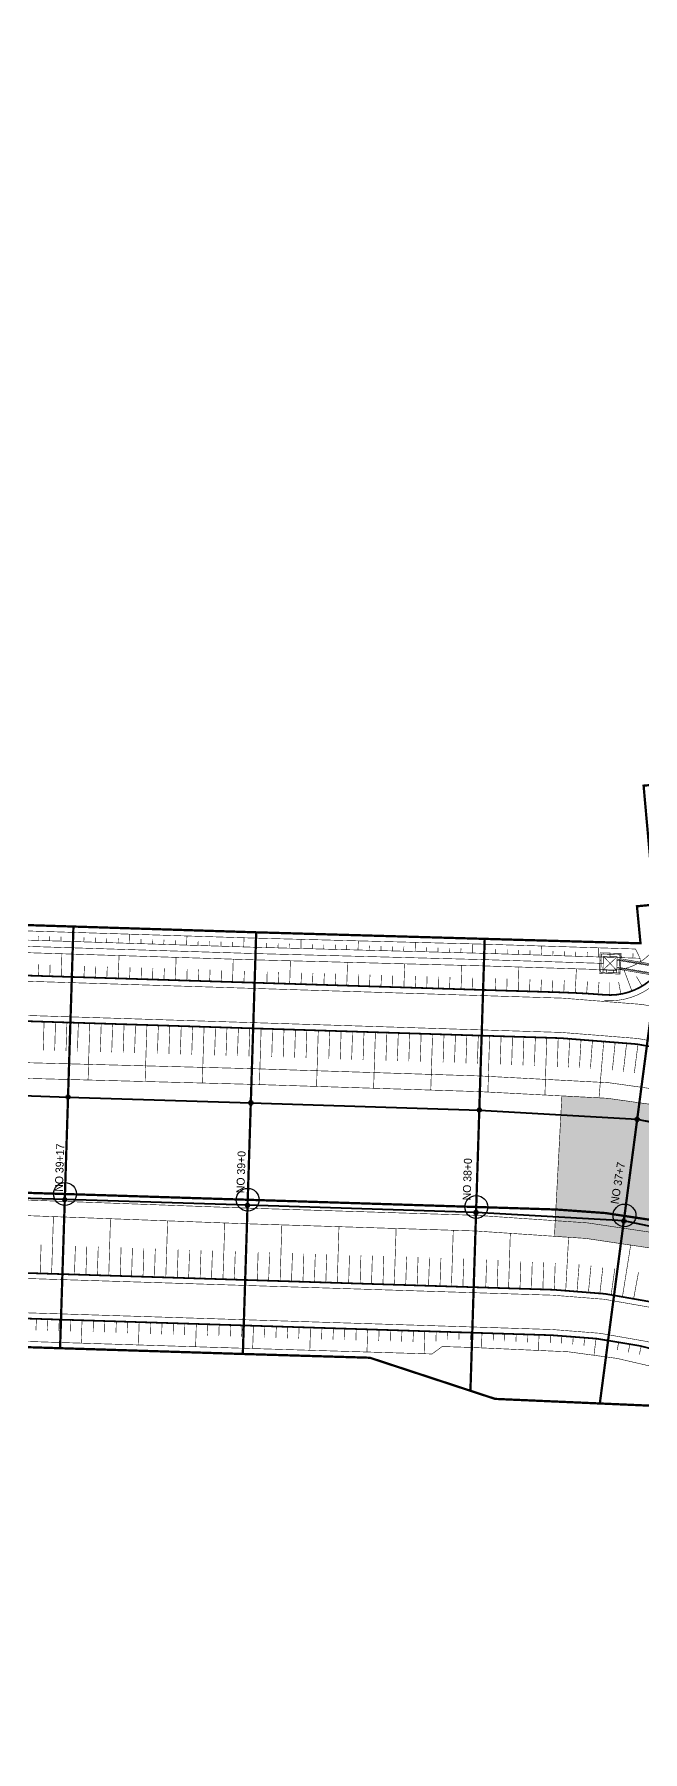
# Model space of a CAD drawing. Header units: millimetres. Extents: x -254 to 217267, y -7 to 401794.
# Drawn here: x 216994.3 to 217047.5, y 401469.6 to 401619.8 of the extents above; entities that cross this region are included whole.
import ezdxf
from ezdxf.enums import TextEntityAlignment as Align

# ---------------------------------------------------------------- set-up
doc = ezdxf.new("R2010")
doc.units = ezdxf.units.MM
doc.header["$PDMODE"] = 2
doc.header["$PDSIZE"] = 0.1
doc.linetypes.add('D_HIDDEN', pattern=[0.35, 0.2, -0.15])
for name, color, linetype in [('#측점', 1, 'Continuous'), ('#측점라인', 1, 'Continuous'), ('0-DEGN-제방상단', 1, 'Continuous'), ('0-DEGN-제방하단', 6, 'Continuous'), ('0-DEGN-하상보호공', 150, 'Continuous'), ('1-DEGN-배수계획', 4, 'Continuous'), ('1-블록기초 측점', 4, 'Continuous'), ('CC-DEGN-흄관', 3, 'Continuous'), ('CE-SLOP-FILL', 11, 'Continuous')]:
    doc.layers.add(name, color=color, linetype=linetype)
doc.layers.add('0-DEGN-포장선', color=254, linetype='Continuous', true_color=0xccc5e2)
doc.styles.get("Standard").update_dxf_attribs({"font": ''})
doc.styles.get('Standard').set_extended_font_data('Dotum')
doc.linetypes.add('H-DICHU00R', pattern='A,1.1,[32,kosdic.shx,S=0.1,R=0,X=0,Y=0],-0.466667,["U",Standard,S=0.2,R=180,X=0,Y=0.1],-0.083333', length=1.65)

# ---------------------------------------------------------------- blocks, each defined once
blk = doc.blocks.new('lblock')
at = {"color": 3, "lineweight": 100}
for p, q in [((-1.24, 0.24), (-1.39, 0.24)), ((-1.24, 0.39), (-1.24, 0.09))]:
    blk.add_line(p, q, dxfattribs=at)
blk.add_circle((-1.24, 0.24), 0.15, dxfattribs=at)
blk = doc.blocks.new('leftblock')
at = {"lineweight": 100}
blk.add_blockref('lblock', (1.24, -0.24), dxfattribs=at)
blk = doc.blocks.new('rightblock')
at = {"color": 30, "lineweight": 100, "true_color": 0xf8991e}
for p, q in [((0, 0.15), (0, -0.15)), ((0, 0), (0.15, 0))]:
    blk.add_line(p, q, dxfattribs=at)
blk.add_circle((0, 0), 0.15, dxfattribs=at)

msp = doc.modelspace()

# ---------------------------------------------------------------- hatches: boundary and pattern name
at = {"layer": '0-DEGN-하상보호공', "linetype": 'Continuous'}
h = msp.add_hatch(dxfattribs=at)
h.set_pattern_fill('HONEY', color=256, scale=5)
h.set_pattern_definition([(0, (0, 0), (0.9375, 0.54126587737), [0.625, -1.25]), (120, (0, 0), (-0.9375, 0.54126587737), [0.625, -1.25]), (60, (0, 0), (3e-16, 1.0825317547), [-1.25, 0.625])])
h.paths.add_polyline_path([(217039.78, 401514.67), (217040.43, 401526.96), (217044.41, 401526.75), (217049.96, 401525.97), (217055.44, 401524.81), (217061.02, 401522.89), (217066.45, 401520.57), (217071.65, 401517.75), (217076.58, 401514.48), (217080.74, 401510.32), (217084.75, 401506.05), (217088.31, 401501.37), (217091.37, 401496.52), (217094.28, 401491.54), (217096.73, 401486.32), (217098.69, 401480.9), (217100.25, 401475.36), (217101.44, 401469.62), (217091.73, 401468.46), (217091.45, 401473.47), (217090.08, 401478.93), (217088.07, 401484.18), (217086.18, 401488.04), (217083.98, 401491.73), (217080.81, 401495.18), (217077.17, 401498.41), (217073.39, 401501.7), (217069.48, 401504.8), (217065.97, 401507.17), (217062.27, 401509.24), (217057.35, 401511.45), (217052.2, 401513.05), (217042.52, 401514.49)])

# ---------------------------------------------------------------- linework, layer by layer
at = {"layer": '#측점라인', "color": 2, "linetype": 'Continuous', "lineweight": 30, "const_width": 0.2, "flags": 128}
for points in [[(216993.72, 401541.9), (217013.69, 401541.27), (217045.78, 401540.35), (217047.31, 401540.31), (217047, 401543.55), (217048.51, 401543.69), (217047.58, 401554.1), (217054.27, 401554.7), (217055.54, 401547.14), (217055.99, 401540.85), (217071.22, 401534.92), (217082.48, 401528.83), (217090.62, 401522.32), (217096.33, 401516.59), (217099.6, 401513.31), (217100.43, 401512.47), (217105.07, 401504.33), (217111.71, 401489.35), (217116.5, 401478.52), (217115.42, 401469.27)], [(217050.9, 401554.4), (217043.75, 401500.05)], [(216997.7, 401541.77), (216996.53, 401504.89)], [(217012.52, 401504.38), (217013.69, 401541.27)], [(217032.43, 401501.15), (217033.68, 401540.7)], [(217032.94, 401517.24), (216992.96, 401518.5)], [(217080.65, 401454.63), (217075.12, 401469.89), (217072.08, 401476.53), (217070.33, 401477.9), (217068.25, 401478.32), (217061.73, 401478.23), (217061.62, 401480.52), (217059.2, 401480.33), (217058.87, 401484.41), (217061.42, 401484.58), (217061.28, 401487.43), (217063.3, 401487.67), (217062.79, 401491.88), (217053.54, 401499.62), (217034.59, 401500.45), (217023.63, 401504.05), (217012.52, 401504.38), (216992.52, 401505.01)]]:
    msp.add_lwpolyline(points, dxfattribs=at)
msp.add_lwpolyline([(217052.76, 401515.07, 0.059324), (217039.9, 401517.02), (217032.94, 401517.24)], format="xyb", dxfattribs=at)
at = {"layer": '#측점라인', "color": 2, "linetype": 'Continuous', "lineweight": 30}
for centre in [(216996.96, 401518.38), (217012.95, 401517.87), (217032.94, 401517.24), (217045.91, 401516.5)]:
    msp.add_circle(centre, 1, dxfattribs=at)
at = {"lineweight": 40}
for points in [[(216993.23, 401526.98), (216997.23, 401526.86), (217013.22, 401526.35), (217033.21, 401525.72), (217047.02, 401524.91), (217055.01, 401523.25), (217075.68, 401513.26), (217090.05, 401495.66), (217091.78, 401492.87), (217092.93, 401490.78)], [(217087.87, 401488.17), (217086.86, 401490.09), (217084.88, 401492.32), (217070.38, 401506.02), (217052.63, 401514.61), (217045.85, 401516.02), (217032.92, 401516.76), (217012.93, 401517.39), (216996.94, 401517.9), (216992.94, 401518.02)]]:
    msp.add_lwpolyline(points, dxfattribs=at)
msp.add_arc((217036.06, 401456.88), 68.9, 49.7301, 80.8506)
at = {"layer": '0-DEGN-제방상단', "color": 3, "linetype": 'Continuous', "const_width": 0.15}
for points in [[(216875.19, 401699.81, 0.534579), (216870.68, 401691.85), (216873, 401687.25, 0.071944), (216894.44, 401655.45), (216947.57, 401596.91, -0.092973), (216971.91, 401557.34), (216974.35, 401550.98, 0.301969), (216993.3, 401537.5), (217040.5, 401536.01, -0.012453), (217044.18, 401535.8, 0.460428), (217050.11, 401541.69), (217049.86, 401545.11), (217049.07, 401554.24)], [(217116.71, 401392.56), (217115.88, 401393.55, -0.210591), (217111.29, 401409.01), (217111.41, 401409.92, 0.061603), (217111.52, 401438.15), (217107.66, 401470.37, 0.370717), (217040.37, 401532.01), (216993.17, 401533.51, -0.301969), (216970.62, 401549.54), (216968.18, 401555.91, 0.092973), (216944.61, 401594.22), (216891.48, 401652.76, -0.071883), (216869.41, 401685.49), (216864.7, 401694.83, 0.296181), (216859.58, 401697.84), (216857.33, 401697.6)], [(216964.9, 401505.26, -0.68193), (216972.33, 401512.31, 0.10193), (216992.35, 401507.52), (217039.55, 401506.02, -0.178944), (217067.83, 401494.54, -0.637223), (217064.84, 401485.03), (217061.42, 401484.57)]]:
    msp.add_lwpolyline(points, format="xyb", dxfattribs=at)
at = {"layer": '0-DEGN-제방상단', "color": 3, "ltscale": 0.1, "const_width": 0.15}
msp.add_lwpolyline([(217087.17, 401393.73, -0.057052), (217086.62, 401391.52), (217082.65, 401380.8, 0.050522), (217081.64, 401376.9), (217079.14, 401360.7, 0.045495), (217078.91, 401357.07), (217080.04, 401318.13), (217078.91, 401357.07, -0.045495), (217079.14, 401360.7), (217081.64, 401376.9, -0.050522), (217082.65, 401380.8), (217086.62, 401391.52, 0.057052), (217087.17, 401393.73), (217089.59, 401412.68, 0.061603), (217089.68, 401435.51), (217085.82, 401467.73, 0.370717), (217039.68, 401510), (216992.47, 401511.5, -0.301969), (216950.07, 401541.65), (216947.63, 401548.01, 0.092973), (216928.31, 401579.42), (216875.19, 401637.95, -0.071883), (216849.6, 401675.9), (216840.03, 401695.54)], format="xyb", dxfattribs=at)
at = {"layer": '0-DEGN-제방하단', "linetype": 'Continuous', "lineweight": 30, "const_width": 0.05}
for points in [[(217047.3, 401538.68), (217047.27, 401539), (217033.64, 401539.43), (217013.65, 401539.96), (216993.66, 401540.59), (216991.33, 401540.79), (216989.04, 401541.28), (216986.84, 401542.07), (216984.76, 401543.14), (216982.95, 401544.38), (216981.31, 401545.83), (216979.86, 401547.47), (216978.54, 401549.2), (216971.76, 401565.23), (216960.63, 401585.22), (216946.05, 401603.05), (216933.67, 401617.5)], [(217047.27, 401539), (217046.87, 401539.81), (217040.63, 401540.01), (217033.67, 401540.23), (217013.67, 401540.76), (216993.68, 401541.39), (216991.45, 401541.58), (216989.26, 401542.05), (216987.15, 401542.81), (216985.15, 401543.83), (216983.43, 401545.02), (216981.87, 401546.4), (216980.5, 401547.98), (216979.3, 401549.68), (216972.49, 401565.57), (216961.39, 401585.7), (216946.89, 401603.76), (216937.52, 401614.32), (216935.88, 401614.92)], [(216993.35, 401529.87), (217013.31, 401529.34), (217033.32, 401528.7), (217044.55, 401528.11), (217050.2, 401527.32), (217055.81, 401526.13), (217061.52, 401524.17), (217067.05, 401521.8), (217072.36, 401518.93), (217077.45, 401515.55), (217081.73, 401511.27), (217085.8, 401506.94), (217089.44, 401502.15), (217092.54, 401497.23), (217095.5, 401492.18), (217098, 401486.85), (217100, 401481.32), (217101.58, 401475.69), (217105.83, 401455.17)], [(217092.56, 401453.52), (217091.45, 401473.47), (217090.08, 401478.93), (217088.07, 401484.18), (217086.18, 401488.04), (217083.98, 401491.73), (217080.81, 401495.18), (217077.17, 401498.41), (217073.39, 401501.7), (217069.48, 401504.8), (217065.97, 401507.17), (217062.27, 401509.24), (217057.35, 401511.45), (217052.2, 401513.05), (217042.52, 401514.49), (217032.87, 401515.14), (217012.88, 401515.77), (216992.9, 401516.51)], [(217093.93, 401453.63), (217092.81, 401473.68), (217091.39, 401479.35), (217089.33, 401484.73), (217087.38, 401488.69), (217085.09, 401492.56), (217081.77, 401496.16), (217078.08, 401499.44), (217074.27, 401502.75), (217070.29, 401505.91), (217066.69, 401508.33), (217062.89, 401510.47), (217057.84, 401512.73), (217052.51, 401514.39), (217042.66, 401515.85), (217032.94, 401516.51), (217012.93, 401517.14), (216992.98, 401517.87)]]:
    msp.add_lwpolyline(points, dxfattribs=at)
for points in [[(217049.07, 401554.24), (217048.07, 401554.13), (217048.75, 401546.55), (217049.21, 401541.39, -0.332719), (217045.09, 401537.97), (217033.61, 401538.33), (217013.61, 401538.86), (216993.62, 401539.49)], [(217061.44, 401484.07), (217061.42, 401484.57), (217061.84, 401486.95), (217064.54, 401487.31, 0.267563), (217067.07, 401489.26, 0.1383), (217067.69, 401491.53, 0.175537), (217067.02, 401493.71), (217065.34, 401495.24), (217063.51, 401496.65), (217060.23, 401498.67), (217056.76, 401500.42), (217053.16, 401501.87), (217049.44, 401503.02), (217045.27, 401503.99), (217041, 401504.57), (217032.55, 401504.95), (217029.96, 401505.03), (217029.07, 401504.38), (217012.54, 401504.88), (216992.55, 401505.51)]]:
    msp.add_lwpolyline(points, format="xyb", dxfattribs=at)
at = {"layer": '0-DEGN-제방하단', "linetype": 'Continuous', "lineweight": 30, "ltscale": 3, "const_width": 0.05}
msp.add_lwpolyline([(216993.28, 401528.5), (217013.27, 401527.97), (217033.26, 401527.33), (217044.41, 401526.75), (217049.96, 401525.97), (217055.44, 401524.81), (217061.02, 401522.89), (217066.45, 401520.57), (217071.65, 401517.75), (217076.58, 401514.48), (217080.74, 401510.32), (217084.75, 401506.05), (217088.31, 401501.37), (217091.37, 401496.52), (217094.28, 401491.54), (217096.73, 401486.32), (217098.69, 401480.9), (217100.25, 401475.36), (217104.47, 401454.94)], dxfattribs=at)
at = {"layer": '0-DEGN-포장선', "const_width": 0.05, "flags": 128}
for points in [[(217152.2, 401364.48, -0.298866), (217127.51, 401378.91), (217126.12, 401381.51, 0.053561), (217123.67, 401385.14), (217116.26, 401393.87, -0.210591), (217111.79, 401408.95), (217111.91, 401409.85, 0.061603), (217112.02, 401438.2), (217108.16, 401470.42, 0.370717), (217040.39, 401532.51), (216993.18, 401534.01, -0.301969), (216971.08, 401549.72), (216968.64, 401556.09, 0.092973), (216944.98, 401594.56), (216891.85, 401653.1, -0.071891), (216869.86, 401685.71), (216863.25, 401698.84)], [(217152.2, 401364.48), (217143.67, 401368.59, -0.201789), (217130.16, 401380.32), (217128.77, 401382.92, 0.053561), (217125.95, 401387.08), (217118.55, 401395.81, -0.210591), (217114.77, 401408.57), (217114.88, 401409.47, 0.061603), (217115, 401438.56), (217111.14, 401470.78, 0.370717), (217040.49, 401535.51), (216993.28, 401537, -0.301969), (216973.88, 401550.8), (216971.44, 401557.16, 0.092973), (216947.2, 401596.57), (216894.07, 401655.11, -0.071936), (216872.55, 401687.03), (216866.41, 401699.23)], [(217058.32, 401532.73, -0.311226), (217053.99, 401537.98), (217052.56, 401554.54), (217049.57, 401554.28), (217050.36, 401545.15), (217050.61, 401541.73, -0.460428), (217044.14, 401535.3)], [(217079.53, 401318.34), (217078.41, 401357.08, -0.045495), (217078.65, 401360.79), (217081.14, 401376.99, -0.050522), (217082.18, 401380.99), (217086.16, 401391.71, 0.057052), (217086.67, 401393.81), (217089.09, 401412.76, 0.061603), (217089.18, 401435.47), (217085.32, 401467.69, 0.370717), (217039.66, 401509.52), (216992.46, 401511.02, -0.295673), (216950.01, 401540.47, -0.295673)], [(217076.5, 401319.33), (217075.42, 401356.99, -0.045495), (217075.68, 401361.25), (217078.18, 401377.45, -0.050522), (217079.37, 401382.04), (217083.34, 401392.76, 0.057052), (217083.7, 401394.19), (217086.12, 401413.14, 0.061603), (217086.2, 401435.11), (217082.35, 401467.34, 0.370717), (217039.57, 401506.52), (216992.36, 401508.02, -0.220096), (216954.46, 401527.03, -0.220096)]]:
    msp.add_lwpolyline(points, format="xyb", dxfattribs=at)
at = {"layer": '0-DEGN-하상보호공', "linetype": 'Continuous', "const_width": 0.05}
msp.add_lwpolyline([(217052.2, 401513.05), (217042.52, 401514.49), (217039.78, 401514.67), (217040.43, 401526.96), (217044.41, 401526.75), (217049.96, 401525.97)], dxfattribs=at)
msp.add_lwpolyline([(217052.2, 401513.05), (217042.52, 401514.49), (217039.78, 401514.67), (217040.43, 401526.96), (217044.41, 401526.75), (217049.96, 401525.97)], dxfattribs=at)
at = {"layer": '1-DEGN-배수계획', "linetype": 'H-DICHU00R', "const_width": 0.05, "flags": 128}
msp.add_lwpolyline([(217044.05, 401538.55), (217033.62, 401538.88), (217013.63, 401539.41), (216993.66, 401540.04), (216991.24, 401540.25), (216988.9, 401540.75), (216986.64, 401541.56), (216984.51, 401542.65), (216982.64, 401543.93), (216980.94, 401545.42), (216979.43, 401547.12), (216978.09, 401548.9), (216971.27, 401564.99), (216960.16, 401584.93), (216945.62, 401602.7), (216936.35, 401613.23)], dxfattribs=at)
at = {"layer": '1-DEGN-배수계획', "linetype": 'D_HIDDEN', "const_width": 0.05}
msp.add_lwpolyline([(217043.72, 401537.68), (217043.78, 401539.48), (217045.58, 401539.42), (217045.52, 401537.62)], close=True, dxfattribs=at)
at = {"layer": '1-DEGN-배수계획', "const_width": 0.05}
for points in [[(217043.83, 401537.77), (217043.88, 401539.37), (217045.48, 401539.32), (217045.43, 401537.72)], [(217044.03, 401537.97), (217044.07, 401539.17), (217045.27, 401539.13), (217045.23, 401537.93)]]:
    msp.add_lwpolyline(points, close=True, dxfattribs=at)
for points in [[(217044.03, 401537.97), (217045.27, 401539.13)], [(217044.07, 401539.17), (217045.23, 401537.93)], [(217044.03, 401537.97), (217044.03, 401537.77)], [(217044.33, 401537.96), (217044.33, 401537.76)], [(217044.93, 401537.94), (217044.93, 401537.74)], [(217045.23, 401537.93), (217045.23, 401537.73)]]:
    msp.add_lwpolyline(points, dxfattribs=at)
at = {"layer": '1-블록기초 측점', "extrusion": (0, 0, -1)}
for p in [(216997.23, 401526.86), (217013.22, 401526.35), (217033.21, 401525.72), (216996.94, 401517.88), (217012.93, 401517.39), (217032.92, 401516.76)]:
    msp.add_point(p, dxfattribs=at)
at = {"layer": '1-블록기초 측점'}
for p in [(217047.02, 401524.91), (217045.85, 401516.02)]:
    msp.add_point(p, dxfattribs=at)
at = {"layer": 'CC-DEGN-흄관', "linetype": 'D_HIDDEN', "ltscale": 0.2, "const_width": 0.05}
for points in [[(217057.4, 401536.19), (217045.24, 401538.23)], [(217057.58, 401536.77), (217045.26, 401538.83)]]:
    msp.add_lwpolyline(points, dxfattribs=at)
at = {"layer": 'CC-DEGN-흄관', "ltscale": 0.5, "const_width": 0.05}
for points in [[(217057.38, 401536.12), (217045.24, 401538.16)], [(217057.6, 401536.83), (217045.26, 401538.9)], [(217057.15, 401536.06), (217045.53, 401538.01)], [(217057.43, 401536.96), (217045.57, 401538.95)]]:
    msp.add_lwpolyline(points, dxfattribs=at)
at = {"layer": 'CE-SLOP-FILL', "linetype": 'Continuous', "const_width": 0.05}
for points in [[(216994.61, 401540.56), (216994.62, 401540.96)], [(216995.61, 401540.53), (216995.62, 401540.93)], [(216996.61, 401540.5), (216996.62, 401540.9)], [(216997.61, 401540.47), (216997.63, 401541.27)], [(216998.61, 401540.44), (216998.62, 401540.84)], [(216999.61, 401540.41), (216999.62, 401540.81)], [(217000.61, 401540.37), (217000.62, 401540.77)], [(217001.61, 401540.34), (217001.62, 401540.74)], [(217002.6, 401540.31), (217002.63, 401541.11)], [(217003.6, 401540.28), (217003.62, 401540.68)], [(217004.6, 401540.25), (217004.62, 401540.65)], [(217005.6, 401540.22), (217005.62, 401540.62)], [(217006.6, 401540.18), (217006.62, 401540.58)], [(217007.6, 401540.15), (217007.63, 401540.95)], [(217008.6, 401540.12), (217008.61, 401540.52)], [(217012.6, 401539.99), (217012.62, 401540.79)], [(217017.6, 401539.86), (217017.62, 401540.66)], [(217022.6, 401539.72), (217022.62, 401540.52)], [(216996.63, 401537.4), (216996.69, 401539.4)], [(217001.62, 401537.24), (217001.69, 401539.24)], [(217006.62, 401537.08), (217006.68, 401539.08)], [(217009.6, 401540.09), (217009.61, 401540.49)], [(217010.6, 401540.06), (217010.61, 401540.46)], [(217011.6, 401540.03), (217011.61, 401540.43)], [(217013.6, 401539.96), (217013.61, 401540.36)], [(217014.6, 401539.94), (217014.61, 401540.34)], [(217015.6, 401539.91), (217015.61, 401540.31)], [(217016.6, 401539.88), (217016.61, 401540.28)], [(217018.6, 401539.83), (217018.61, 401540.23)], [(217019.6, 401539.8), (217019.61, 401540.2)], [(217020.6, 401539.78), (217020.61, 401540.18)], [(217021.6, 401539.75), (217021.61, 401540.15)], [(217023.6, 401539.7), (217023.61, 401540.1)], [(217024.6, 401539.67), (217024.61, 401540.07)], [(217025.59, 401539.64), (217025.61, 401540.04)], [(217026.59, 401539.62), (217026.61, 401540.02)], [(217027.59, 401539.59), (217027.62, 401540.39)], [(217028.59, 401539.56), (217028.6, 401539.96)], [(217029.59, 401539.54), (217029.6, 401539.94)], [(217030.59, 401539.51), (217030.6, 401539.91)], [(217031.59, 401539.48), (217031.6, 401539.88)], [(217032.59, 401539.46), (217032.61, 401540.26)], [(217033.59, 401539.43), (217033.6, 401539.83)], [(217034.64, 401539.4), (217034.65, 401539.8)], [(217035.64, 401539.37), (217035.65, 401539.76)], [(217036.64, 401539.33), (217036.65, 401539.73)], [(217037.64, 401539.3), (217037.65, 401539.7)], [(217038.64, 401539.27), (217038.66, 401540.07)], [(217039.64, 401539.24), (217039.65, 401539.64)], [(217040.64, 401539.21), (217040.65, 401539.61)], [(217041.64, 401539.18), (217041.65, 401539.58)], [(217042.64, 401539.14), (217042.65, 401539.54)], [(217043.64, 401539.11), (217043.66, 401539.91)], [(217044.64, 401539.08), (217044.65, 401539.48)], [(217045.64, 401539.05), (217045.65, 401539.45)], [(217046.64, 401539.02), (217046.65, 401539.42)], [(216994.63, 401537.46), (216994.66, 401538.46)], [(216995.63, 401537.43), (216995.66, 401538.43)], [(216997.62, 401537.37), (216997.66, 401538.37)], [(216998.62, 401537.34), (216998.66, 401538.33)], [(216999.62, 401537.3), (216999.66, 401538.3)], [(217000.62, 401537.27), (217000.66, 401538.27)], [(217002.62, 401537.21), (217002.65, 401538.21)], [(217003.62, 401537.18), (217003.65, 401538.18)], [(217004.62, 401537.15), (217004.65, 401538.14)], [(217005.62, 401537.11), (217005.65, 401538.11)], [(217007.62, 401537.05), (217007.65, 401538.05)], [(217008.62, 401537.02), (217008.65, 401538.02)], [(217009.62, 401536.99), (217009.65, 401537.99)], [(217010.62, 401536.96), (217010.65, 401537.95)], [(217011.62, 401536.92), (217011.68, 401538.92)], [(217012.62, 401536.89), (217012.65, 401537.89)], [(217013.62, 401536.86), (217013.65, 401537.86)], [(217014.62, 401536.83), (217014.65, 401537.83)], [(217015.62, 401536.8), (217015.65, 401537.8)], [(217016.62, 401536.77), (217016.68, 401538.78)], [(217017.61, 401536.73), (217017.65, 401537.74)], [(217018.61, 401536.7), (217018.65, 401537.71)], [(217019.61, 401536.67), (217019.65, 401537.69)], [(217020.61, 401536.64), (217020.65, 401537.66)], [(217021.61, 401536.61), (217021.68, 401538.65)], [(217022.61, 401536.58), (217022.64, 401537.6)], [(217023.61, 401536.54), (217023.64, 401537.57)], [(217024.61, 401536.51), (217024.64, 401537.54)], [(217025.61, 401536.48), (217025.64, 401537.51)], [(217026.61, 401536.45), (217026.68, 401538.51)], [(217031.61, 401536.29), (217031.67, 401538.38)], [(217036.61, 401536.13), (217036.67, 401538.23)], [(217041.6, 401535.97), (217041.7, 401538.07)], [(217046.56, 401536.13), (217045.83, 401538.07)], [(217027.61, 401536.42), (217027.64, 401537.45)], [(217028.61, 401536.39), (217028.64, 401537.42)], [(217029.61, 401536.35), (217029.64, 401537.39)], [(217030.61, 401536.32), (217030.64, 401537.37)], [(217032.61, 401536.26), (217032.64, 401537.31)], [(217033.61, 401536.23), (217033.64, 401537.28)], [(217034.61, 401536.2), (217034.64, 401537.25)], [(217035.61, 401536.16), (217035.64, 401537.21)], [(217037.6, 401536.1), (217037.64, 401537.15)], [(217038.6, 401536.07), (217038.64, 401537.12)], [(217039.6, 401536.04), (217039.64, 401537.09)], [(217040.6, 401536.01), (217040.64, 401537.06)], [(217042.6, 401535.91), (217042.67, 401536.98)], [(217043.6, 401535.85), (217043.68, 401536.93)], [(217044.6, 401535.78), (217044.6, 401536.88)], [(217045.59, 401535.87), (217045.4, 401536.92)], [(217047.45, 401536.57), (217046.95, 401537.41)], [(216995.13, 401533.44), (216995.06, 401530.95)], [(216996.13, 401533.41), (216996.06, 401530.92)], [(216997.13, 401533.38), (216997.05, 401530.89)], [(216998.13, 401533.35), (216998.05, 401530.86)], [(216999.13, 401533.32), (216998.98, 401528.35)], [(217000.13, 401533.29), (217000.05, 401530.8)], [(217001.13, 401533.25), (217001.05, 401530.77)], [(217002.13, 401533.22), (217002.05, 401530.75)], [(217003.13, 401533.19), (217003.05, 401530.72)], [(217004.13, 401533.16), (217003.97, 401528.21)], [(217005.13, 401533.13), (217005.05, 401530.66)], [(217006.13, 401533.1), (217006.05, 401530.63)], [(217007.13, 401533.06), (217007.05, 401530.6)], [(217008.13, 401533.03), (217008.05, 401530.57)], [(217009.13, 401533), (217008.97, 401528.08)], [(217010.13, 401532.97), (217010.05, 401530.51)], [(217011.13, 401532.94), (217011.05, 401530.48)], [(217012.13, 401532.91), (217012.05, 401530.45)], [(217013.13, 401532.87), (217013.05, 401530.42)], [(217014.12, 401532.84), (217013.97, 401527.94)], [(217015.12, 401532.81), (217015.05, 401530.36)], [(217016.12, 401532.78), (217016.05, 401530.33)], [(217017.12, 401532.75), (217017.05, 401530.3)], [(217018.12, 401532.72), (217018.05, 401530.27)], [(217019.12, 401532.68), (217018.97, 401527.79)], [(217020.12, 401532.65), (217020.04, 401530.2)], [(217021.12, 401532.62), (217021.04, 401530.17)], [(217022.12, 401532.59), (217022.04, 401530.14)], [(217023.12, 401532.56), (217023.04, 401530.11)], [(217024.12, 401532.53), (217023.96, 401527.63)], [(217025.12, 401532.49), (217025.04, 401530.05)], [(217026.12, 401532.46), (217026.04, 401530.01)], [(217027.12, 401532.43), (217027.04, 401529.98)], [(217028.12, 401532.4), (217028.04, 401529.95)], [(217029.12, 401532.37), (217028.96, 401527.47)], [(217030.12, 401532.34), (217030.04, 401529.89)], [(217031.12, 401532.3), (217031.04, 401529.86)], [(217032.12, 401532.27), (217032.04, 401529.82)], [(217033.12, 401532.24), (217033.04, 401529.79)], [(217034.11, 401532.21), (217033.96, 401527.3)], [(217035.11, 401532.18), (217035.04, 401529.71)], [(217036.11, 401532.15), (217036.04, 401529.67)], [(217037.11, 401532.12), (217037.03, 401529.63)], [(217038.11, 401532.08), (217038.03, 401529.58)], [(217039.11, 401532.05), (217038.95, 401527.03)], [(217040.11, 401532.02), (217040.03, 401529.5)], [(217041.11, 401531.98), (217041, 401529.46)], [(217042.11, 401531.94), (217041.97, 401529.41)], [(217043.11, 401531.87), (217042.93, 401529.35)], [(217044.1, 401531.79), (217043.68, 401526.78)], [(217045.1, 401531.7), (217044.85, 401529.21)], [(217046.1, 401531.6), (217045.81, 401529.09)], [(217047.09, 401531.48), (217046.77, 401528.97)], [(216995.79, 401511.41), (216995.95, 401516.39)], [(217000.79, 401511.25), (217000.94, 401516.21)], [(217005.78, 401511.1), (217005.94, 401516.03)], [(217010.78, 401510.94), (217010.94, 401515.84)], [(217015.78, 401510.78), (217015.93, 401515.68)], [(217020.78, 401510.62), (217020.93, 401515.52)], [(217025.77, 401510.46), (217025.93, 401515.36)], [(217030.77, 401510.3), (217030.93, 401515.2)], [(216994.79, 401511.44), (216994.87, 401513.94)], [(216996.79, 401511.38), (216996.87, 401513.87)], [(216997.79, 401511.35), (216997.87, 401513.83)], [(216998.79, 401511.32), (216998.87, 401513.8)], [(216999.79, 401511.29), (216999.87, 401513.77)], [(217001.79, 401511.22), (217001.87, 401513.7)], [(217002.79, 401511.19), (217002.86, 401513.66)], [(217003.79, 401511.16), (217003.86, 401513.63)], [(217004.79, 401511.13), (217004.86, 401513.6)], [(217006.78, 401511.06), (217006.86, 401513.53)], [(217007.78, 401511.03), (217007.86, 401513.49)], [(217035.77, 401510.15), (217035.92, 401514.93)], [(217040.77, 401509.98), (217041.02, 401514.59)], [(217045.74, 401509.45), (217046.45, 401513.9)], [(217008.78, 401511), (217008.86, 401513.46)], [(217009.78, 401510.97), (217009.86, 401513.43)], [(217011.78, 401510.91), (217011.86, 401513.36)], [(217012.78, 401510.87), (217012.86, 401513.32)], [(217013.78, 401510.84), (217013.86, 401513.29)], [(217014.78, 401510.81), (217014.86, 401513.26)], [(217016.78, 401510.75), (217016.86, 401513.2)], [(217017.78, 401510.72), (217017.86, 401513.16)], [(217018.78, 401510.68), (217018.86, 401513.13)], [(217019.78, 401510.65), (217019.86, 401513.1)], [(217021.78, 401510.59), (217021.85, 401513.04)], [(217022.78, 401510.56), (217022.85, 401513.01)], [(217023.78, 401510.53), (217023.85, 401512.97)], [(217024.78, 401510.49), (217024.85, 401512.94)], [(217026.77, 401510.43), (217026.85, 401512.88)], [(217027.77, 401510.4), (217027.85, 401512.85)], [(217028.77, 401510.37), (217028.85, 401512.82)], [(217029.77, 401510.34), (217029.85, 401512.79)], [(217031.77, 401510.27), (217031.85, 401512.72)], [(217032.77, 401510.24), (217032.85, 401512.69)], [(217033.77, 401510.21), (217033.85, 401512.64)], [(217034.77, 401510.18), (217034.85, 401512.59)], [(217036.77, 401510.11), (217036.84, 401512.49)], [(217037.77, 401510.08), (217037.84, 401512.44)], [(217038.77, 401510.05), (217038.84, 401512.39)], [(217039.77, 401510.02), (217039.85, 401512.34)], [(217041.76, 401509.91), (217041.94, 401512.21)], [(217042.76, 401509.83), (217042.98, 401512.11)], [(217043.76, 401509.72), (217044.02, 401511.97)], [(217044.75, 401509.59), (217045.06, 401511.83)], [(217046.72, 401509.28), (217047.13, 401511.51)], [(216994.46, 401507.45), (216994.42, 401506.45)], [(216995.46, 401507.42), (216995.42, 401506.42)], [(216996.46, 401507.39), (216996.42, 401506.39)], [(216997.45, 401507.36), (216997.42, 401506.36)], [(216998.45, 401507.33), (216998.39, 401505.33)], [(216999.45, 401507.29), (216999.42, 401506.29)], [(217000.45, 401507.26), (217000.42, 401506.26)], [(217001.45, 401507.23), (217001.42, 401506.23)], [(217002.45, 401507.2), (217002.42, 401506.2)], [(217003.45, 401507.17), (217003.39, 401505.17)], [(217004.45, 401507.14), (217004.42, 401506.14)], [(217005.45, 401507.1), (217005.42, 401506.1)], [(217006.45, 401507.07), (217006.42, 401506.07)], [(217007.45, 401507.04), (217007.42, 401506.04)], [(217008.45, 401507.01), (217008.39, 401505.01)], [(217009.45, 401506.98), (217009.42, 401505.98)], [(217010.45, 401506.95), (217010.42, 401505.95)], [(217011.45, 401506.91), (217011.42, 401505.91)], [(217012.45, 401506.88), (217012.42, 401505.88)], [(217013.45, 401506.85), (217013.38, 401504.85)], [(217014.45, 401506.82), (217014.41, 401505.82)], [(217015.45, 401506.79), (217015.41, 401505.79)], [(217016.45, 401506.76), (217016.41, 401505.76)], [(217017.44, 401506.72), (217017.41, 401505.73)], [(217018.44, 401506.69), (217018.38, 401504.7)], [(217019.44, 401506.66), (217019.41, 401505.67)], [(217020.44, 401506.63), (217020.41, 401505.64)], [(217021.44, 401506.6), (217021.41, 401505.61)], [(217022.44, 401506.57), (217022.41, 401505.57)], [(217023.44, 401506.53), (217023.38, 401504.55)], [(217024.44, 401506.5), (217024.41, 401505.51)], [(217025.44, 401506.47), (217025.41, 401505.48)], [(217026.44, 401506.44), (217026.41, 401505.45)], [(217027.44, 401506.41), (217027.41, 401505.42)], [(217028.44, 401506.38), (217028.38, 401504.4)], [(217029.44, 401506.34), (217029.41, 401505.48)], [(217030.44, 401506.31), (217030.42, 401505.66)], [(217031.44, 401506.28), (217031.42, 401505.63)], [(217032.44, 401506.25), (217032.42, 401505.6)], [(217033.44, 401506.22), (217033.4, 401504.91)], [(217034.44, 401506.19), (217034.42, 401505.53)], [(217035.44, 401506.16), (217035.41, 401505.49)], [(217036.44, 401506.12), (217036.41, 401505.45)], [(217037.43, 401506.09), (217037.41, 401505.41)], [(217038.43, 401506.06), (217038.39, 401504.69)], [(217039.43, 401506.03), (217039.41, 401505.33)], [(217040.43, 401505.99), (217040.4, 401505.29)], [(217041.43, 401505.93), (217041.38, 401505.22)], [(217042.43, 401505.84), (217042.36, 401505.12)], [(217043.42, 401505.73), (217043.24, 401504.26)], [(217044.41, 401505.6), (217044.31, 401504.87)], [(217045.4, 401505.45), (217045.28, 401504.72)], [(217046.39, 401505.27), (217046.24, 401504.53)], [(217047.37, 401505.07), (217047.21, 401504.32)]]:
    msp.add_lwpolyline(points, dxfattribs=at)

# ---------------------------------------------------------------- block references
at = {"layer": '#측점', "lineweight": 100}
for p in [(216996.94, 401517.88), (217012.93, 401517.39), (217032.92, 401516.76), (217045.85, 401516.02)]:
    msp.add_blockref('leftblock', p, dxfattribs=at)
at = {"lineweight": 100}
for p in [(216997.23, 401526.86), (217013.22, 401526.35), (217033.21, 401525.72), (217047.02, 401524.91)]:
    msp.add_blockref('rightblock', p, dxfattribs=at)

# ---------------------------------------------------------------- texts
at = {"layer": '#측점', "color": 4, "linetype": 'Continuous'}
for s, rotation, p in [('NO 39+17', 88.1875, (216996.42, 401518.58)), ('NO 39+0', 88.1875, (217012.3, 401518.45)), ('NO 38+0', 88.1875, (217032.1, 401517.82)), ('NO 37+7', 80.8124, (217045.03, 401517.51))]:
    msp.add_text(s, height=0.7, rotation=rotation, dxfattribs=at).set_placement(p, align=Align.MIDDLE_LEFT)

doc.saveas('drawing.dxf')
